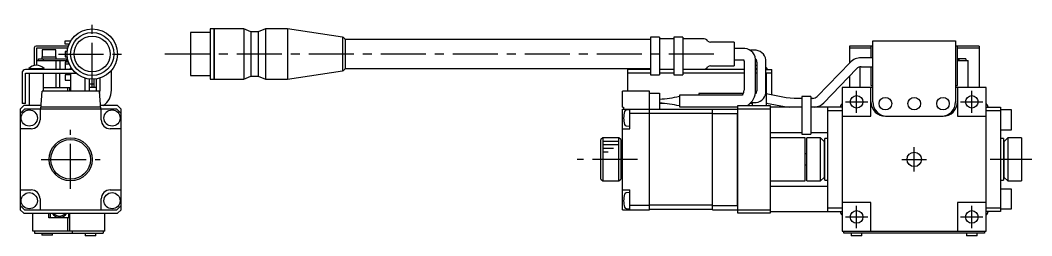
# Model space of a CAD drawing. Extents: x -179 to 417, y 17 to 279.
# Drawn here: x 116.9 to 397.8, y 177.2 to 237.1 of the extents above; entities that cross this region are included whole.
import ezdxf

# ---------------------------------------------------------------- set-up
doc = ezdxf.new("R2010")
doc.units = 0
doc.header["$LTSCALE"] = 10
doc.linetypes.add('CENTER', pattern=[2, 1.25, -0.25, 0.25, -0.25])
doc.layers.add('1', color=7, linetype='CONTINUOUS')

msp = doc.modelspace()

# ---------------------------------------------------------------- linework, layer by layer
at = {"layer": '1', "color": 4, "linetype": 'CENTER'}
for p, q in [((136.885654, 218.304015), (136.885654, 237.104013)), ((127.485655, 227.704014), (146.285653, 227.704014)), ((309.54889, 227.704014), (154.54889, 227.704014)), ((349.148889, 211.304014), (349.148889, 217.504014)), ((381.148889, 211.304014), (381.148889, 217.504014)), ((346.048889, 214.404014), (352.248889, 214.404014)), ((378.048889, 214.404014), (384.248889, 214.404014)), ((130.885654, 190.204014), (130.885654, 206.604014)), ((365.148889, 195.004014), (365.148889, 201.804014)), ((122.685654, 198.404014), (139.085654, 198.404014)), ((288.307858, 198.404014), (271.527295, 198.404014)), ((361.748889, 198.404014), (368.548889, 198.404014)), ((397.796022, 198.404014), (386.278355, 198.404014)), ((349.148889, 179.304014), (349.148889, 185.504014)), ((381.148889, 179.304014), (381.148889, 185.504014)), ((346.048889, 182.404014), (352.248889, 182.404014)), ((378.048889, 182.404014), (384.248889, 182.404014))]:
    msp.add_line(p, q, dxfattribs=at)
at = {"layer": '1', "color": 7, "linetype": 'CONTINUOUS'}
for p, q in [((164.14889, 233.704012), (164.14889, 221.704016)), ((169.648891, 233.704012), (164.14889, 233.704012)), ((169.648891, 234.704013), (169.648891, 220.704015)), ((170.648893, 234.704013), (169.648891, 234.704013)), ((170.648893, 234.704013), (170.648893, 220.704015)), ((170.698893, 234.704013), (170.648893, 234.654013)), ((170.698893, 234.704013), (170.698893, 220.704015)), ((178.955893, 234.704013), (170.698893, 234.704013)), ((178.955893, 234.704013), (178.955893, 220.704015)), ((180.955893, 233.854014), (178.955893, 234.704013)), ((180.955893, 233.854014), (180.955893, 221.554014)), ((182.955893, 233.854014), (180.955893, 233.854014)), ((184.955893, 234.704013), (182.955893, 233.854014)), ((182.955893, 233.854014), (182.955893, 221.554014)), ((184.955893, 234.704013), (184.955893, 220.704015)), ((191.148892, 234.704013), (184.955893, 234.704013)), ((191.148892, 234.704013), (191.148892, 220.704015)), ((206.382875, 232.38834), (191.148892, 234.704013)), ((129.385654, 230.404014), (129.385654, 231.404014)), ((129.385654, 231.404014), (130.943433, 231.404014)), ((130.427327, 230.404014), (129.385654, 230.404014)), ((206.382875, 232.38834), (206.382875, 223.019689)), ((207.106549, 231.704014), (207.106549, 223.704014)), ((291.898892, 231.704014), (207.106549, 231.704014)), ((294.398892, 232.404014), (291.898892, 232.404014)), ((291.898892, 232.404014), (291.898892, 221.904014)), ((298.398889, 231.904014), (294.398889, 231.904014)), ((294.398892, 232.404014), (294.398892, 221.904014)), ((300.898892, 232.404014), (298.398892, 232.404014)), ((298.398892, 232.404014), (298.398892, 221.904014)), ((306.834679, 231.904014), (300.898889, 231.904014)), ((300.898892, 232.404014), (300.898892, 221.904014)), ((307.855999, 231.296908), (307.541786, 231.611121)), ((315.148892, 231.004014), (308.563106, 231.004014)), ((315.148892, 231.004014), (315.148892, 224.404014)), ((353.648889, 231.404014), (376.648889, 231.404014)), ((353.648889, 214.404014), (353.648889, 231.404014)), ((376.648889, 231.404014), (376.648889, 214.404014)), ((120.785654, 229.404014), (120.785654, 224.543402)), ((130.240356, 229.904014), (121.285654, 229.904014)), ((121.385654, 229.304014), (121.385654, 224.604014)), ((130.070965, 229.304014), (121.385654, 229.304014)), ((126.785654, 228.904014), (122.985654, 228.904014)), ((122.985654, 228.904014), (122.985654, 226.904014)), ((126.785654, 226.904014), (126.785654, 228.904014)), ((129.385654, 228.404014), (129.385654, 226.904014)), ((129.920743, 228.404014), (129.385654, 228.404014)), ((318.080617, 229.252544), (315.148892, 229.252544)), ((321.25933, 228.728427), (319.662793, 228.728427)), ((353.648889, 229.904014), (347.148888, 229.904014)), ((347.148888, 229.904014), (347.148888, 225.132399)), ((353.148889, 229.304014), (347.148888, 229.304014)), ((353.148889, 229.904014), (353.148889, 226.654014)), ((383.148888, 229.904014), (376.648889, 229.904014)), ((377.148889, 218.904014), (377.148889, 229.904014)), ((383.148888, 229.304014), (377.148889, 229.304014)), ((383.148888, 229.904014), (383.148888, 218.404014)), ((121.385654, 225.904014), (130.01058, 225.904014)), ((122.002141, 225.904014), (122.002141, 226.404014)), ((122.002141, 226.404014), (130.007428, 226.404014)), ((122.885654, 226.904014), (126.885654, 226.904014)), ((122.885654, 226.904014), (122.885654, 226.404014)), ((123.337131, 225.904014), (123.337131, 226.404014)), ((126.885654, 226.404014), (126.885654, 226.904014)), ((126.885654, 223.404014), (126.885654, 225.904014)), ((127.885654, 225.904014), (127.885654, 223.404014)), ((129.385654, 226.904014), (129.931519, 226.904014)), ((130.274301, 225.404014), (129.385654, 225.404014)), ((129.385654, 225.404014), (129.385654, 223.404014)), ((130.470049, 224.904014), (129.385654, 224.904014)), ((129.801523, 225.904014), (129.801523, 226.404014)), ((130.01058, 225.904014), (130.01058, 226.387447)), ((315.148892, 226.052544), (317.822055, 226.052544)), ((317.764933, 226.154997), (317.89483, 225.652544)), ((317.89483, 225.652544), (317.89483, 217.652544)), ((321.056418, 226.228427), (321.191017, 226.228427)), ((321.09483, 217.652544), (321.09483, 225.652544)), ((321.168483, 226.247753), (321.238661, 226.171021)), ((321.238661, 226.171021), (321.292929, 226.080188)), ((321.292929, 226.080188), (321.335832, 225.983107)), ((321.423544, 225.478427), (321.423544, 217.478427)), ((323.923544, 217.478427), (323.923544, 225.478427)), ((347.365119, 225.356312), (338.228173, 215.894727)), ((353.648889, 226.654014), (350.422313, 226.654014)), ((379.494761, 226.404014), (377.148889, 226.404014)), ((377.148889, 225.904014), (380.148888, 225.904014)), ((377.192132, 226.404014), (377.192132, 225.904014)), ((377.505717, 226.404014), (377.505717, 225.904014)), ((379.494761, 226.404014), (379.494761, 225.904014)), ((380.148888, 218.404014), (380.148888, 225.904014)), ((117.385654, 222.404014), (117.385654, 213.904014)), ((131.362069, 223.404014), (118.385654, 223.404014)), ((118.385654, 222.404014), (132.31291, 222.404014)), ((118.385654, 213.904014), (118.385654, 222.404014)), ((119.235654, 223.696262), (123.535654, 223.696262)), ((119.235654, 223.696262), (119.235654, 223.404014)), ((119.385654, 222.404014), (119.385654, 213.404014)), ((123.385654, 217.404014), (123.385654, 222.404014)), ((123.535654, 223.404014), (123.535654, 223.696262)), ((126.885654, 218.404014), (126.885654, 222.404014)), ((127.885654, 218.404014), (127.885654, 222.404014)), ((130.735654, 223.696262), (131.146498, 223.696262)), ((130.735654, 223.696262), (130.735654, 223.404014)), ((130.885654, 222.404014), (130.885654, 217.404014)), ((142.196136, 217.652544), (142.196136, 223.143448)), ((191.148892, 220.704015), (206.382875, 223.019689)), ((207.106549, 223.704014), (291.898892, 223.704014)), ((285.648889, 217.404014), (285.648889, 223.404014)), ((291.898892, 223.404014), (285.648889, 223.404014)), ((291.898889, 222.404014), (285.648889, 222.404014)), ((298.398889, 222.404014), (294.398889, 222.404014)), ((294.398892, 223.504014), (298.398892, 223.504014)), ((298.398892, 223.404014), (294.398892, 223.404014)), ((317.89483, 222.404014), (300.898889, 222.404014)), ((300.898892, 223.504014), (306.834679, 223.504014)), ((317.89483, 223.404014), (300.898892, 223.404014)), ((307.541786, 223.796908), (307.855999, 224.111121)), ((308.563106, 224.404014), (315.148892, 224.404014)), ((321.09483, 223.696262), (321.423544, 223.696262)), ((321.423544, 223.404014), (321.09483, 223.404014)), ((321.423544, 222.404014), (321.09483, 222.404014)), ((323.923544, 223.696262), (324.298889, 223.696262)), ((323.923544, 223.404014), (325.648889, 223.404014)), ((325.648889, 222.404014), (323.923544, 222.404014)), ((324.148889, 213.404014), (324.148889, 222.404014)), ((324.298889, 223.404014), (324.298889, 223.696262)), ((325.648889, 216.297907), (325.648889, 223.404014)), ((340.026522, 214.158081), (349.163469, 223.619666)), ((350.148888, 218.404014), (350.148888, 224.132522)), ((350.422313, 224.154014), (353.648889, 224.154014)), ((353.148889, 224.154014), (353.148889, 218.904014)), ((129.385654, 221.904014), (129.385654, 220.404014)), ((130.885654, 221.904014), (129.385654, 221.904014)), ((129.385654, 220.404014), (130.885654, 220.404014)), ((134.885654, 217.404014), (134.885654, 220.995811)), ((136.135654, 217.404014), (136.135654, 220.74431)), ((136.135654, 219.404014), (137.385654, 219.404014)), ((137.385654, 218.404014), (137.385654, 220.721895)), ((138.015201, 220.79575), (138.015201, 217.478427)), ((138.996136, 221.029746), (138.996136, 217.652544)), ((164.14889, 221.704016), (169.648891, 221.704016)), ((169.648891, 220.704015), (170.648893, 220.704015)), ((170.648893, 220.754015), (170.698893, 220.704015)), ((170.698893, 220.704015), (178.955893, 220.704015)), ((178.955893, 220.704015), (180.955893, 221.554014)), ((180.955893, 221.554014), (182.955893, 221.554014)), ((182.955893, 221.554014), (184.955893, 220.704015)), ((184.955893, 220.704015), (191.148892, 220.704015)), ((291.898892, 221.904014), (294.398892, 221.904014)), ((298.398892, 221.904014), (300.898892, 221.904014)), ((347.148888, 221.533507), (347.148888, 218.404014)), ((122.635654, 212.404014), (122.985284, 217.404014)), ((138.78602, 217.404014), (122.985288, 217.404014)), ((123.385654, 218.404014), (130.885654, 218.404014)), ((130.072453, 217.404014), (130.072453, 218.404014)), ((130.592491, 218.404014), (130.592491, 217.404014)), ((138.015201, 218.404014), (136.135654, 218.404014)), ((138.015201, 217.478427), (138.013444, 217.404014)), ((138.786014, 217.404014), (139.135654, 212.404014)), ((138.996136, 217.652544), (138.831208, 216.758726)), ((291.648889, 217.404014), (284.148889, 217.404014)), ((284.148889, 212.904014), (284.148889, 217.404014)), ((291.648889, 184.404014), (291.648889, 217.404014)), ((291.648889, 216.804014), (294.448889, 216.804014)), ((294.448889, 216.804014), (294.448889, 212.404014)), ((305.359835, 216.728427), (305.359835, 216.252544)), ((317.717171, 216.728427), (305.359835, 216.728427)), ((317.496301, 216.365564), (317.420644, 216.292524)), ((321.191048, 216.728427), (321.02019, 216.728427)), ((321.191013, 216.728391), (321.168483, 216.7091)), ((321.256749, 216.812881), (321.191013, 216.728391)), ((321.311614, 216.915568), (321.256749, 216.812881)), ((324.499273, 216.526404), (324.149542, 216.585971)), ((329.59068, 215.514437), (324.499273, 216.526404)), ((353.648889, 218.404014), (345.148889, 218.404014)), ((345.148889, 218.404014), (345.148889, 178.404014)), ((353.148889, 218.904014), (353.648889, 218.904014)), ((353.148889, 210.404014), (353.148889, 218.404014)), ((376.648889, 218.904014), (377.148889, 218.904014)), ((385.148889, 218.404014), (376.648889, 218.404014)), ((377.148889, 218.404014), (377.148889, 210.404014)), ((385.148889, 178.404014), (385.148889, 218.404014)), ((118.385654, 213.904014), (117.385654, 213.904014)), ((140.385654, 213.404014), (140.385654, 213.691796)), ((295.840865, 213.904014), (294.448889, 213.904014)), ((299.948889, 216.252544), (299.948889, 213.052544)), ((317.359425, 216.252544), (299.948889, 216.252544)), ((317.420644, 216.292524), (317.353955, 216.250369)), ((320.148889, 213.904014), (319.549091, 213.904014)), ((319.876618, 214.228427), (321.25933, 214.228427)), ((320.148889, 214.228427), (320.148889, 213.404014)), ((324.148889, 214.047143), (329.103314, 213.062402)), ((331.804453, 215.360379), (329.59068, 215.514437)), ((333.898889, 215.360379), (331.804453, 215.360379)), ((336.398889, 215.860379), (333.898889, 215.860379)), ((333.898889, 215.860379), (333.898889, 205.404014)), ((336.398889, 215.860379), (336.398889, 205.404014)), ((336.969328, 215.360379), (336.398889, 215.360379)), ((117.885654, 213.404014), (116.885654, 212.404014)), ((118.085654, 212.404014), (116.885654, 211.204014)), ((116.885654, 212.404014), (116.885654, 184.404014)), ((122.705581, 213.404014), (117.885654, 213.404014)), ((143.685654, 212.404014), (118.085654, 212.404014)), ((122.385654, 212.404014), (122.385654, 209.404014)), ((139.10069, 212.904014), (122.670617, 212.904014)), ((143.885654, 213.404014), (139.065727, 213.404014)), ((139.385654, 209.404014), (139.385654, 212.404014)), ((144.885654, 211.204014), (143.685654, 212.404014)), ((144.885654, 212.404014), (143.885654, 213.404014)), ((144.885654, 184.404014), (144.885654, 212.404014)), ((284.148889, 212.904014), (284.448889, 212.904014)), ((284.148889, 212.404014), (294.448889, 212.404014)), ((284.148889, 184.404014), (284.148889, 212.404014)), ((284.448889, 212.904014), (284.448889, 212.404014)), ((286.148889, 212.154014), (285.163609, 212.067814)), ((286.148889, 206.904014), (286.148889, 212.404014)), ((291.648889, 211.204014), (286.148889, 211.204014)), ((309.148889, 212.304014), (291.648889, 212.304014)), ((309.148889, 211.162593), (291.648889, 211.162593)), ((299.948889, 213.052544), (316.148889, 213.052544)), ((309.148889, 212.404014), (316.048889, 212.404014)), ((309.148889, 184.404014), (309.148889, 212.404014)), ((309.148889, 211.204014), (316.098889, 211.204014)), ((316.148889, 212.304014), (316.048889, 212.404014)), ((316.098889, 211.204014), (316.148889, 211.254014)), ((316.098889, 185.604014), (316.098889, 211.204014)), ((316.148889, 213.404014), (325.148889, 213.404014)), ((316.148889, 183.404014), (316.148889, 213.404014)), ((325.148889, 212.404014), (316.148889, 212.404014)), ((325.148889, 213.404014), (325.148889, 183.404014)), ((330.661045, 212.904014), (325.148889, 212.904014)), ((329.103314, 213.062402), (330.428649, 212.903895)), ((331.804453, 212.892627), (330.661043, 212.904014)), ((333.898889, 212.892627), (331.804453, 212.892627)), ((336.969328, 212.892627), (336.398889, 212.892627)), ((337.576775, 212.904014), (336.969328, 212.892627)), ((345.148889, 212.904014), (337.576775, 212.904014)), ((341.148889, 183.904014), (341.148889, 212.904014)), ((345.148889, 211.904014), (341.148889, 211.904014)), ((385.148889, 212.904014), (389.148889, 212.904014)), ((389.148889, 211.904014), (385.148889, 211.904014)), ((389.148889, 212.904014), (389.148889, 183.904014)), ((392.148889, 212.154014), (389.148889, 212.154014)), ((392.148889, 206.654014), (392.148889, 212.154014)), ((345.148889, 210.404014), (353.148889, 210.404014)), ((357.148889, 210.404014), (373.148889, 210.404014)), ((377.148889, 210.404014), (385.148889, 210.404014)), ((119.885654, 206.904014), (116.885654, 206.904014)), ((144.885654, 206.904014), (141.885654, 206.904014)), ((284.148889, 206.904014), (286.148889, 206.904014)), ((285.163609, 207.740215), (286.148889, 207.654014)), ((325.148889, 205.904014), (333.898889, 205.904014)), ((333.898889, 205.404014), (336.398889, 205.404014)), ((336.398889, 205.904014), (341.148889, 205.904014)), ((389.148889, 206.654014), (392.148889, 206.654014)), ((278.648889, 204.404014), (278.148889, 203.904014)), ((278.148889, 192.904014), (278.148889, 203.904014)), ((283.148889, 204.404014), (278.648889, 204.404014)), ((278.648889, 204.404014), (278.648889, 192.404014)), ((283.648889, 203.904014), (283.148889, 204.404014)), ((283.148889, 192.404014), (283.148889, 204.404014)), ((283.648889, 203.904014), (283.648889, 192.904014)), ((334.848889, 204.404014), (325.148889, 204.404014)), ((334.848889, 192.404014), (334.848889, 204.404014)), ((335.348889, 192.404014), (335.348889, 204.404014)), ((339.148889, 204.404014), (335.348889, 204.404014)), ((339.148889, 192.404014), (339.148889, 204.404014)), ((340.148889, 203.404014), (339.148889, 204.404014)), ((340.148889, 203.404014), (340.148889, 193.404014)), ((340.348889, 192.604014), (340.348889, 204.204014)), ((341.148889, 204.204014), (340.348889, 204.204014)), ((389.948889, 204.204014), (389.148889, 204.204014)), ((389.948889, 204.204014), (389.948889, 192.604014)), ((391.148889, 204.404014), (390.148889, 203.404014)), ((390.148889, 193.404014), (390.148889, 203.404014)), ((391.148889, 204.404014), (391.148889, 192.404014)), ((394.948889, 204.404014), (391.148889, 204.404014)), ((394.948889, 204.404014), (394.948889, 192.404014)), ((284.148889, 200.904014), (283.648889, 200.904014)), ((335.348889, 199.904014), (334.848889, 199.904014)), ((340.348889, 201.404014), (340.148889, 201.404014)), ((390.148889, 201.404014), (389.948889, 201.404014)), ((334.848889, 196.904014), (335.348889, 196.904014)), ((283.648889, 195.904014), (284.148889, 195.904014)), ((340.148889, 195.404014), (340.348889, 195.404014)), ((389.948889, 195.404014), (390.148889, 195.404014)), ((278.148889, 192.904014), (278.648889, 192.404014)), ((278.648889, 192.404014), (283.148889, 192.404014)), ((283.148889, 192.404014), (283.648889, 192.904014)), ((325.148889, 192.404014), (334.848889, 192.404014)), ((335.348889, 192.404014), (339.148889, 192.404014)), ((339.148889, 192.404014), (340.148889, 193.404014)), ((340.348889, 192.604014), (341.148889, 192.604014)), ((389.148889, 192.604014), (389.948889, 192.604014)), ((390.148889, 193.404014), (391.148889, 192.404014)), ((391.148889, 192.404014), (394.948889, 192.404014)), ((116.885654, 189.904014), (119.885654, 189.904014)), ((141.885654, 189.904014), (144.885654, 189.904014)), ((284.148889, 189.904014), (286.148889, 189.904014)), ((286.148889, 189.154014), (285.163609, 189.067814)), ((286.148889, 184.404014), (286.148889, 189.904014)), ((341.148889, 190.904014), (325.148889, 190.904014)), ((392.148889, 190.154014), (389.148889, 190.154014)), ((392.148889, 184.654014), (392.148889, 190.154014)), ((116.885654, 185.604014), (118.085654, 184.404014)), ((122.385654, 187.404014), (122.385654, 184.404014)), ((139.385654, 184.404014), (139.385654, 187.404014)), ((143.685654, 184.404014), (144.885654, 185.604014)), ((291.648889, 185.604014), (286.148889, 185.604014)), ((309.148889, 185.645436), (291.648889, 185.645436)), ((309.148889, 185.604014), (316.098889, 185.604014)), ((316.148889, 185.554014), (316.098889, 185.604014)), ((353.148889, 186.404014), (345.148889, 186.404014)), ((353.148889, 178.404014), (353.148889, 186.404014)), ((377.148889, 186.404014), (377.148889, 178.404014)), ((385.148889, 186.404014), (377.148889, 186.404014)), ((116.885654, 184.404014), (117.885654, 183.404014)), ((117.885654, 183.404014), (143.885654, 183.404014)), ((118.085654, 184.404014), (143.685654, 184.404014)), ((120.385654, 178.404014), (120.385654, 183.403995)), ((124.854639, 182.104014), (124.854639, 183.404014)), ((125.156403, 183.404014), (125.156403, 182.104014)), ((130.351717, 182.104014), (130.351717, 183.404014)), ((130.592491, 183.404014), (130.592491, 178.404014)), ((140.385654, 178.404014), (140.385654, 183.404014)), ((143.885654, 183.404014), (144.885654, 184.404014)), ((284.148889, 184.404014), (291.648889, 184.404014)), ((285.163609, 184.740215), (286.148889, 184.654014)), ((309.148889, 184.504014), (291.648889, 184.504014)), ((309.148889, 184.404014), (316.048889, 184.404014)), ((316.048889, 184.404014), (316.148889, 184.504014)), ((316.148889, 184.404014), (325.148889, 184.404014)), ((325.148889, 183.404014), (316.148889, 183.404014)), ((325.148889, 183.904014), (345.148889, 183.904014)), ((341.148889, 184.904014), (345.148889, 184.904014)), ((385.148889, 184.904014), (389.148889, 184.904014)), ((389.148889, 183.904014), (385.148889, 183.904014)), ((389.148889, 184.654014), (392.148889, 184.654014)), ((130.351717, 182.104014), (124.854639, 182.104014)), ((130.072453, 178.404014), (130.072453, 182.104014)), ((140.385654, 178.404014), (120.385654, 178.404014)), ((120.885654, 178.404014), (120.885654, 177.904014)), ((120.885654, 177.904014), (139.885654, 177.904014)), ((122.885654, 177.904014), (122.885654, 177.304014)), ((125.885654, 177.304014), (122.885654, 177.304014)), ((125.885654, 177.304014), (125.885654, 177.904014)), ((131.302128, 178.404014), (131.302128, 177.904014)), ((134.885654, 177.904014), (134.885654, 177.154014)), ((137.885654, 177.154014), (134.885654, 177.154014)), ((137.885654, 177.154014), (137.885654, 177.904014)), ((139.885654, 178.404014), (139.885654, 177.904014)), ((345.148889, 178.404014), (385.148889, 178.404014)), ((345.648889, 177.904014), (345.648889, 178.404014)), ((384.648889, 177.904014), (345.648889, 177.904014)), ((347.648889, 177.904014), (347.648889, 177.154014)), ((350.648889, 177.154014), (347.648889, 177.154014)), ((350.648889, 177.154014), (350.648889, 177.904014)), ((379.648889, 177.904014), (379.648889, 177.154014)), ((382.648889, 177.154014), (379.648889, 177.154014)), ((382.648889, 177.154014), (382.648889, 177.904014)), ((384.648889, 178.404014), (384.648889, 177.904014))]:
    msp.add_line(p, q, dxfattribs=at)
at = {"layer": '1', "color": 9, "linetype": 'CONTINUOUS'}
for p, q in [((283.148889, 203.404014), (278.648889, 203.404014)), ((283.148889, 202.404014), (278.648889, 202.404014)), ((281.648889, 201.404014), (278.648889, 201.404014)), ((280.148889, 200.404014), (278.648889, 200.404014))]:
    msp.add_line(p, q, dxfattribs=at)
at = {"layer": '1', "color": 7, "linetype": 'CONTINUOUS'}
for centre, radius in [((136.885654, 227.704014), 6.999999), ((136.885654, 227.704014), 5.999998), ((136.885654, 227.704014), 5), ((349.148889, 214.404014), 1.75), ((357.148889, 213.904014), 1.75), ((365.148889, 213.904014), 1.75), ((373.148889, 213.904014), 1.75), ((381.148889, 214.404014), 1.75), ((119.385654, 209.904014), 2.25), ((142.385654, 209.904014), 2.25), ((130.885654, 198.404014), 6), ((130.885654, 198.404014), 5.5), ((365.148889, 198.404014), 2), ((119.385654, 186.904014), 2.25), ((142.385654, 186.904014), 2.25), ((349.148889, 182.404014), 1.75), ((381.148889, 182.404014), 1.75)]:
    msp.add_circle(centre, radius, dxfattribs=at)
for centre, radius, start, end in [((206.148891, 231.416097), 1.000002, 16.733256, 76.468302), ((306.834679, 230.904014), 1, 45, 90), ((308.563106, 232.004014), 1, 225, 270), ((121.285654, 229.404014), 0.5, 90, 180), ((317.810382, 225.964408), 3.299221, 354.575922, 85.301711), ((320.980721, 225.78303), 2.958544, 354.090521, 84.596402), ((319.995346, 225.490172), 1.428247, 359.52882637, 20.18990871), ((350.422313, 222.404014), 4.25, 90, 136), ((118.385654, 222.404014), 1, 90, 180), ((121.385654, 221.604014), 3, 44.220044, 135.779956), ((132.885654, 221.604014), 3, 129.944505, 135.779956), ((206.148891, 223.991931), 1.000002, 283.531698, 343.266744), ((306.834679, 224.504014), 1, 270, 315), ((308.563106, 223.404014), 1, 90, 135), ((322.148889, 221.604014), 3, 103.991723, 110.570082), ((322.148889, 221.604014), 3, 44.220044, 53.732807), ((350.422313, 222.404014), 1.75, 90, 136), ((137.505627, 217.431932), 4.695694, 300.929877, 2.692847), ((315.831241, 217.586365), 2.06465, 323.75160301, 1.83684794), ((316.404323, 217.431931), 4.695693, 300.929797, 2.692852), ((320.981206, 217.173426), 2.958103, 275.394978, 5.918099), ((320.004845, 217.467991), 1.418738, 337.08431788, 0.4214822), ((291.822891, 253.614616), 38.542319, 273.906751, 282.171181), ((291.570143, 173.803853), 40.345151, 78.013768, 85.9083), ((323.648889, 215.904014), 2, 284.477512, 289.229386), ((336.969328, 217.110379), 1.75, 270, 316), ((336.969328, 217.110379), 4.25, 278.217172, 316), ((347.448888, 212.004014), 3, 140.055478, 162.542397), ((357.148889, 214.404014), 4, 180, 270), ((357.648889, 214.404014), 4, 180, 270), ((372.648889, 214.404014), 4, 270, 0), ((373.148889, 214.404014), 4, 270, 0), ((382.848888, 212.004014), 3, 17.457603, 39.944488), ((290.448889, 209.904014), 6, 162.370845, 197.629155), ((285.207187, 211.569716), 0.5, 95, 162.370845), ((119.885654, 209.404014), 2.5, 270, 0), ((141.885654, 209.404014), 2.5, 180, 270), ((285.207187, 208.238312), 0.5, 197.629155, 265), ((119.885654, 187.404014), 2.5, 0, 90), ((141.885654, 187.404014), 2.5, 90, 180), ((290.448889, 186.904014), 6, 162.370845, 197.629155), ((285.207187, 188.569716), 0.5, 95, 162.370845), ((127.785654, 184.804014), 2.5, 214.055798, 325.944202), ((127.785654, 184.804014), 2.15, 220.629329, 319.370671), ((285.207187, 185.238312), 0.5, 197.629155, 265), ((347.448888, 184.804014), 3, 197.457603, 219.944522), ((382.848888, 184.804014), 3, 320.055512, 342.542397)]:
    msp.add_arc(centre, radius, start, end, dxfattribs=at)

doc.saveas('drawing.dxf')
